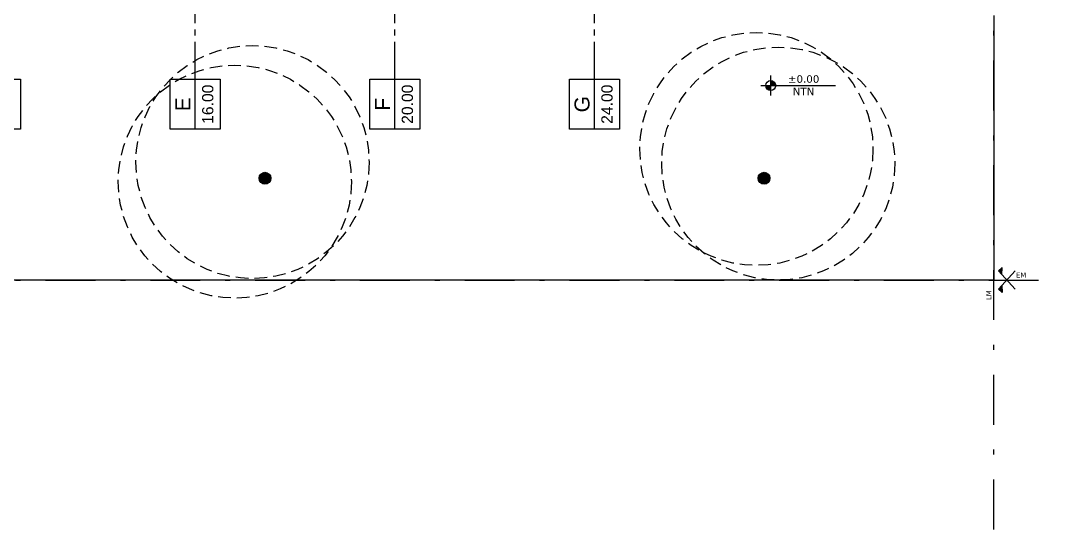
# Model space of a CAD drawing. Header units: inches. Extents: x -5 to 57, y -105 to 48.
# Drawn here: x 15.5 to 36.16, y -5 to 5.2 of the extents above; entities that cross this region are included whole.
import ezdxf

# ---------------------------------------------------------------- set-up
doc = ezdxf.new("R2010")
doc.units = ezdxf.units.IN
doc.header["$MEASUREMENT"] = 0
for name, pattern in [('CENTER2', [1.125, 0.75, -0.125, 0.125, -0.125]), ('CONTINUA', [0]), ('DASHDOT', [25.4, 12.7, -6.35, 0, -6.35]), ('DASHDOTX2', [2, 1, -0.5, 0, -0.5]), ('DASHED2', [0.375, 0.25, -0.125]), ('DIVIDEX2', [63.5, 25.4, -12.7, 0, -12.7, 0, -12.7])]:
    doc.linetypes.add(name, pattern=pattern)
for name, color, linetype in [('Al-Proyecciones', 1, 'DASHED2'), ('DIM-Cotas100', 2, 'Continuous'), ('EJES-Estructura', 3, 'CENTER2'), ('EJES-Terreno', 2, 'DIVIDEX2'), ('EQ-Fijo', 1, 'Continuous'), ('HTC-Plantas', 8, 'Continuous'), ('TXT-Estructura', 4, 'DASHDOT'), ('Z_SKP', 7, 'Continuous')]:
    doc.layers.add(name, color=color, linetype=linetype)
doc.styles.get("Standard").update_dxf_attribs({"font": 'arial.ttf'})

# ---------------------------------------------------------------- blocks, each defined once
blk = doc.blocks.new('skp')
for p, q in [((0, 0), (0, 35)), ((5.307, 0), (0, 0))]:
    blk.add_line(p, q)
blk = doc.blocks.new('casilleros')
at = {"color": 4, "linetype": 'Continuous', "ltscale": 0.7}
blk.add_line((-0.5, 0), (0.5, 0), dxfattribs=at)
blk.add_lwpolyline([(0.5, -0.5), (-0.5, -0.5), (-0.5, 0.5), (0.5, 0.5)], close=True, dxfattribs=at)
blk = doc.blocks.new('NivelPlanta')
at = {"lineweight": -3}
h = blk.add_hatch(color=256, dxfattribs=at)
h.dxf.hatch_style = 1
h.paths.add_polyline_path([(-0.1, 0, 0.414214), (0, -0.1), (0, 0)])
h.paths.add_polyline_path([(0, 0.1), (0, 0), (0.1, 0, 0.414214)])
for p, q in [((-0.2, 0), (1.3, 0)), ((0, -0.2), (0, 0.2))]:
    blk.add_line(p, q, dxfattribs=at)
blk.add_circle((0, 0), 0.1, dxfattribs=at)
blk = doc.blocks.new('eje')
h = blk.add_hatch(color=256)
h.dxf.hatch_style = 1
h.paths.add_polyline_path([(-277.836, -131.917), (-277.829, -132.058), (-277.762, -131.984)])
h = blk.add_hatch(color=256)
h.dxf.hatch_style = 1
h.paths.add_polyline_path([(-277.762, -132.353), (-277.829, -132.279), (-277.836, -132.42)])
at = {"linetype": 'CONTINUA'}
for points in [[(-277.829, -132.058), (-277.836, -131.917), (-277.762, -131.984), (-278.1, -132.353)], [(-277.829, -132.279), (-277.836, -132.42), (-277.762, -132.353), (-278.1, -131.984)]]:
    blk.add_lwpolyline(points, dxfattribs=at)

msp = doc.modelspace()

# ---------------------------------------------------------------- hatches: boundary and pattern name
at = {"layer": 'HTC-Plantas'}
h = msp.add_hatch(color=256, dxfattribs=at)
h.dxf.hatch_style = 1
edge = h.paths.add_edge_path()
edge.add_arc((20.397, 2.041), 0.119, 0, 360)
h = msp.add_hatch(color=256, dxfattribs=at)
h.dxf.hatch_style = 1
edge = h.paths.add_edge_path()
edge.add_arc((30.397, 2.041), 0.119, 0, 360)

# ---------------------------------------------------------------- linework, layer by layer
at = {"layer": 'Al-Proyecciones'}
for centre in [(30.244, 2.63), (20.146, 2.365), (30.682, 2.336), (19.792, 1.973)]:
    msp.add_circle(centre, 2.336, dxfattribs=at)
at = {"layer": 'EJES-Estructura'}
for p, q in [((19, 4.025), (19, 25.25)), ((23, 4.025), (23, 25.25)), ((27, 4.025), (27, 25.25))]:
    msp.add_line(p, q, dxfattribs=at)
at = {"layer": 'EJES-Terreno', "linetype": 'DASHDOTX2'}
for p, q in [((35, -5), (35, 30)), ((-5, 0), (40, 0))]:
    msp.add_line(p, q, dxfattribs=at)
at = {"layer": 'EQ-Fijo'}
for centre in [(20.397, 2.041), (30.397, 2.041)]:
    msp.add_circle(centre, 0.119, dxfattribs=at)

# ---------------------------------------------------------------- block references
at = {"layer": 'DIM-Cotas100', "lineweight": -3}
msp.add_blockref('NivelPlanta', (30.531, 3.9), dxfattribs=at)
at = {"layer": 'EJES-Terreno', "linetype": 'CONTINUA', "xscale": -1}
msp.add_blockref('eje', (-242.668, 132.168), dxfattribs=at)
at = {"layer": 'TXT-Estructura'}
for p, rotation in [((15, 3.525), 89.99999999999999), ((19, 3.525), 90.00000000000365), ((23, 3.525), 89.99999999999999), ((27, 3.525), 89.99999999999999)]:
    msp.add_blockref('casilleros', p, dxfattribs=dict(at, rotation=rotation))
at = {"layer": 'Z_SKP', "rotation": 89.99999999999999}
msp.add_blockref('skp', (35, 0), dxfattribs=at)

# ---------------------------------------------------------------- texts
at = {"layer": 'DIM-Cotas100', "lineweight": -3, "insert": (31.19, 4.106), "char_height": 0.2, "attachment_point": 2}
msp.add_mtext_dynamic_manual_height_columns('{\\fVerdana|b0|i0|c0|p34;\\H0.75x;%%P0.00\\PNTN}', width=1.11797, gutter_width=12.5, heights=[0], dxfattribs=at)
at = {"layer": 'EJES-Terreno', "linetype": 'CONTINUA', "insert": (35.578, 0.05), "char_height": 0.1, "attachment_point": 8}
msp.add_mtext_dynamic_manual_height_columns('\\pxql;{\\fVerdana|b0|i0|c0|p34;EM}', width=0.26214, gutter_width=12.5, heights=[0], dxfattribs=at)
at = {"layer": 'EJES-Terreno', "linetype": 'CONTINUA', "insert": (34.95, -0.269), "char_height": 0.1, "attachment_point": 8, "rotation": 90}
msp.add_mtext_dynamic_manual_height_columns('\\pxql;{\\fVerdana|b0|i0|c0|p34;LM}', width=0.26214, gutter_width=12.5, heights=[0], dxfattribs=at)
at = {"layer": 'TXT-Estructura', "ltscale": 0.7, "attachment_point": 1, "rotation": 90}
for s, insert, char_height in [('\\pxqc;16.00', (19.137, 3.025), 0.225), ('\\pxqc;20.00', (23.137, 3.025), 0.225), ('\\pxqc;24.00', (27.137, 3.025), 0.225), ('\\pxqc;E', (18.6, 3.025), 0.3), ('\\pxqc;F', (22.6, 3.025), 0.3), ('\\pxqc;G', (26.6, 3.025), 0.3)]:
    msp.add_mtext_dynamic_manual_height_columns(s, width=1, gutter_width=12.5, heights=[0], dxfattribs=dict(at, insert=insert, char_height=char_height))

doc.saveas('drawing.dxf')
